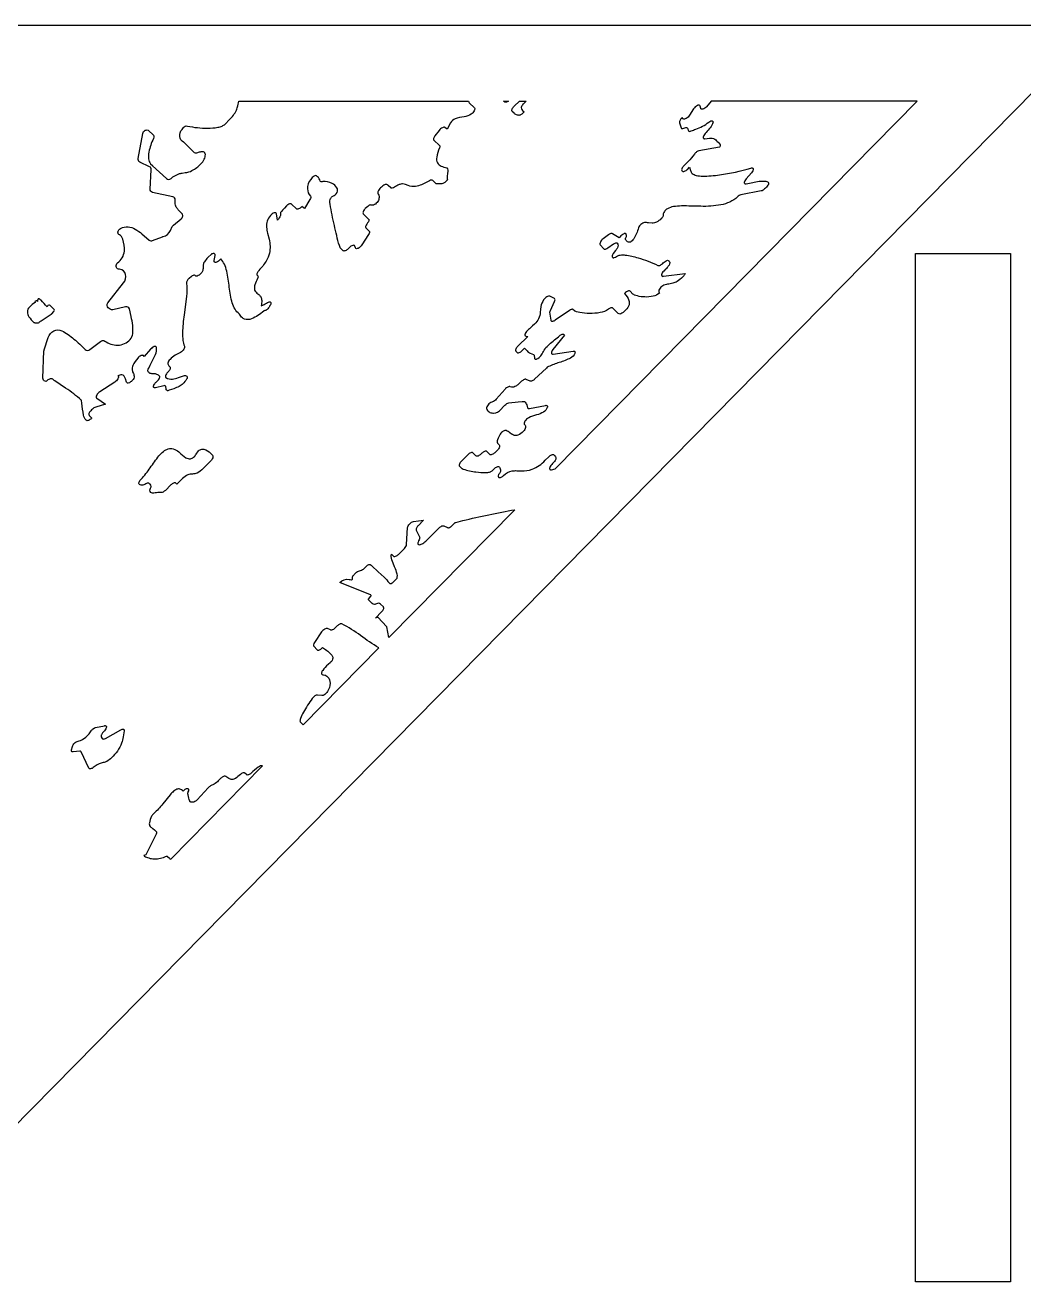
# Model space of a CAD drawing. Extents: x -22 to 58, y -5 to 29.
# Drawn here: x 18.03 to 31.14, y -5 to 11.5 of the extents above; entities that cross this region are included whole.
import ezdxf

# ---------------------------------------------------------------- set-up
doc = ezdxf.new("R2010")
doc.units = 0
doc.header["$LTSCALE"] = 100
doc.layers.add('LAYER_1', color=1, linetype='CONTINUOUS')

msp = doc.modelspace()

# ---------------------------------------------------------------- linework, layer by layer
at = {"layer": 'LAYER_1', "color": 7}
for points in [[(-5.497102, 11.498908), (32.127996, 11.498865), (15.876968, -4.999994), (-21.998087, -4.999998), (-5.497102, 11.498908)], [(29.717248, 8.500002), (30.967245, 8.500002), (30.967245, -4.999998), (29.717248, -4.999998), (29.717248, 8.500002)]]:
    msp.add_lwpolyline(points, close=True, dxfattribs=at)
at = {"layer": 'LAYER_1', "color": 0}
for points in [[(23.8492, 10.498888, 0.136704), (23.860693, 10.479644), (23.928346, 10.411991, -0.223475), (23.933123, 10.396706, -0.10253), (23.925606, 10.374137, -0.122061), (23.884737, 10.329849, -0.127427), (23.792531, 10.295789, 0.05911), (23.674071, 10.269628, 0.168307), (23.614937, 10.216845), (23.568559, 10.132747), (23.541449, 10.154703, 0.194456), (23.527186, 10.158513, 0.094643), (23.506878, 10.152203, 0.111731), (23.465275, 10.117062), (23.408505, 10.043467, 0.103703), (23.391965, 10.011717, 0.100457), (23.391272, 9.999019, 0.163953), (23.395964, 9.989845), (23.469398, 9.920695, -0.205015), (23.474529, 9.908255, -0.104989), (23.470295, 9.889624, 0.06786), (23.432696, 9.764987, 0.163197), (23.443499, 9.690562, 0.156148), (23.491677, 9.649399, 0.044756), (23.5662, 9.624545, -0.186012), (23.579238, 9.594379, -0.060312), (23.576036, 9.556499), (23.569618, 9.513449, 0.088326), (23.573012, 9.467774), (23.550705, 9.445522, -0.069158), (23.523976, 9.424888, -0.115234), (23.498898, 9.416892), (23.435398, 9.414502, -0.089535), (23.427096, 9.415445, -0.120439), (23.421012, 9.419172), (23.380224, 9.460502, 0.231924), (23.363862, 9.465177, 0.102103), (23.339764, 9.456294, -0.036298), (23.233499, 9.404225, -0.056537), (23.156241, 9.382545, -0.136696), (23.058405, 9.393201), (23.022652, 9.406958, 0.080589), (22.985562, 9.413951, 0.095889), (22.939546, 9.40489, 0.058489), (22.87702, 9.370487, -0.101958), (22.84865, 9.357526, -0.097985), (22.837502, 9.357448, -0.147114), (22.829256, 9.361805), (22.79767, 9.393281, 0.128468), (22.777236, 9.406512, 0.162605), (22.754182, 9.405027, 0.077391), (22.725368, 9.387696, 0.029346), (22.687653, 9.353388, 0.050523), (22.667667, 9.329695, 0.090972), (22.659273, 9.311124, 0.107373), (22.659159, 9.295718, 0.053492), (22.664014, 9.281521, -0.071285), (22.675385, 9.248932, -0.139587), (22.666893, 9.197708, -0.131033), (22.627818, 9.150105, -0.078866), (22.602711, 9.136243, -0.15574), (22.582473, 9.134935, 0.083419), (22.565138, 9.138011, 0.116626), (22.548092, 9.133318, 0.054288), (22.526492, 9.118178), (22.495496, 9.089912, 0.110952), (22.468087, 9.050888, 0.099955), (22.464556, 9.033553, 0.193883), (22.469307, 9.02177), (22.537398, 8.953684, -0.154651), (22.541844, 8.944742, -0.098293), (22.541304, 8.932584, -0.102807), (22.525996, 8.902124), (22.515492, 8.888038, 0.103025), (22.500124, 8.85746, 0.098554), (22.499591, 8.845273, 0.155749), (22.504067, 8.836345), (22.546189, 8.794826, -0.140533), (22.550475, 8.787065, -0.0974), (22.550727, 8.776634, -0.102434), (22.539434, 8.749856), (22.451855, 8.613274, -0.141015), (22.401603, 8.568498, -0.141762), (22.377719, 8.563665, -0.303779), (22.365153, 8.574384), (22.357528, 8.598184, 0.246118), (22.348372, 8.608014, 0.148157), (22.330937, 8.607684, 0.13094), (22.287323, 8.579923), (22.269981, 8.562365, -0.109779), (22.231803, 8.536337, -0.100512), (22.214959, 8.533146, -0.190138), (22.203468, 8.537912), (22.16637, 8.575066, -0.071699), (22.164144, 8.578491), (22.154453, 8.605084, -0.019256), (22.089475, 8.869169, -0.015559), (22.033779, 9.15044, -0.034172), (22.029082, 9.193826, -0.130989), (22.03994, 9.224156, -0.079148), (22.067323, 9.254856, 0.204579), (22.124699, 9.301496, 0.235471), (22.122211, 9.364738, 0.163457), (22.059991, 9.420658, 0.110039), (21.938174, 9.445333, -0.142938), (21.915175, 9.441176, -0.291715), (21.902898, 9.451734, 0.138819), (21.869005, 9.509459), (21.860318, 9.51814, 0.225436), (21.845003, 9.522892, 0.101547), (21.822299, 9.51529, 0.123262), (21.778012, 9.474262, 0.157485), (21.73534, 9.348591, 0.174122), (21.775567, 9.253633, -0.226409), (21.779394, 9.236291, -0.097512), (21.769217, 9.211298), (21.696406, 9.09279), (21.662512, 9.116049), (21.65752, 9.111053, -0.106011), (21.619621, 9.085495, -0.097541), (21.603275, 9.082521, -0.189485), (21.591552, 9.087144), (21.528509, 9.150238, 0.190466), (21.516808, 9.154855, 0.097531), (21.500454, 9.151858, 0.105721), (21.462485, 9.126223), (21.432496, 9.096238, 0.048303), (21.386836, 9.04498, 0.105351), (21.381992, 9.033578, 0.097539), (21.382637, 9.025575, -0.062004), (21.383893, 9.016409, -0.08392), (21.380885, 9.001515, -0.064779), (21.342563, 8.93629), (21.329268, 9.022478, 0.277751), (21.320186, 9.035107, 0.104952), (21.311364, 9.036525, 0.065432), (21.300012, 9.034526, 0.14158), (21.250705, 8.998785, 0.204672), (21.198672, 8.845082, 0.043547), (21.211597, 8.768124), (21.231591, 8.687661, -0.11839), (21.2361, 8.505923, -0.075337), (21.192277, 8.399499, -0.058642), (21.098842, 8.27927, 0.104957), (21.074698, 8.242197, 0.097946), (21.072106, 8.22645, 0.185045), (21.076724, 8.21514), (21.082127, 8.209742, -0.230121), (21.08668, 8.194436, -0.090142), (21.079224, 8.171562, 0.043257), (21.045924, 8.090355, 0.090431), (21.038703, 8.037758, 0.136458), (21.050159, 8.004656, 0.073693), (21.072891, 7.981934), (21.099497, 7.960478, -0.089622), (21.122574, 7.931173, -0.103335), (21.13472, 7.884905, -0.067435), (21.128535, 7.812558), (21.156756, 7.825747), (21.169075, 7.832805, -0.058642), (21.22502, 7.863375, -0.083822), (21.241847, 7.866858, -0.199602), (21.251813, 7.863445, -0.193243), (21.255347, 7.853866, -0.081125), (21.252875, 7.838852, -0.060416), (21.231627, 7.795435, -0.09624), (21.198468, 7.759723, -0.093239), (21.178115, 7.750716), (21.169082, 7.748002, 0.085281), (21.161771, 7.744092, -0.083979), (21.001245, 7.644096, -0.180103), (20.907529, 7.638944, -0.153198), (20.860568, 7.67722), (20.843966, 7.703498, 0.084679), (20.840307, 7.70751, -0.103581), (20.784782, 7.768236, -0.061851), (20.748458, 7.851634, -0.041206), (20.709412, 8.057959, 0.026448), (20.675176, 8.269509, 0.048365), (20.644862, 8.359439, 0.087925), (20.597752, 8.429309), (20.581496, 8.413058, -0.067122), (20.555383, 8.392753, -0.10883), (20.530752, 8.384397, -0.097305), (20.520987, 8.385434, -0.142052), (20.514364, 8.389862, -0.131466), (20.511064, 8.39746, -0.084219), (20.511264, 8.408006), (20.523127, 8.476474, 0.118573), (20.522653, 8.489376, 0.178628), (20.51663, 8.497441, 0.145181), (20.505789, 8.500199, 0.08515), (20.490859, 8.49718, -0.069713), (20.483826, 8.495419, -0.07244), (20.481957, 8.495541, -0.098164), (20.480835, 8.496029, -0.073607), (20.480194, 8.496656), (20.479772, 8.497195, 0.223061), (20.479302, 8.497419, 0.091465), (20.478967, 8.497342, 0.047826), (20.478522, 8.4971, 0.041634), (20.47497, 8.493928), (20.429366, 8.44779, 0.063217), (20.381991, 8.390187, 0.110322), (20.368477, 8.350795), (20.367003, 8.314994, -0.083347), (20.355745, 8.268167, -0.141513), (20.312812, 8.217474, -0.093661), (20.285994, 8.204774, -0.085773), (20.275155, 8.204079, -0.128707), (20.266709, 8.207298, 0.115136), (20.251763, 8.214459, 0.143459), (20.235134, 8.212321, 0.063839), (20.213198, 8.199279), (20.182335, 8.173727, 0.086528), (20.155247, 8.140415, 0.06358), (20.14877, 8.124155, 0.108322), (20.148087, 8.110176, -0.067303), (20.146744, 7.934125), (20.116848, 7.696611, 0.026049), (20.095862, 7.459478, 0.037411), (20.100417, 7.360382, 0.080327), (20.121248, 7.284573, -0.172912), (20.122347, 7.266846, -0.084189), (20.111803, 7.243541, -0.120676), (20.068709, 7.202403), (20.000522, 7.165269, 0.06477), (19.931421, 7.110978, 0.166676), (19.90366, 7.06253, 0.238631), (19.916524, 7.02601), (19.930473, 7.012006, -0.189603), (19.935099, 7.000282, -0.097615), (19.932119, 6.98393, -0.105928), (19.906512, 6.945983), (19.899509, 6.938923, 0.120551), (19.872968, 6.898328, 0.119586), (19.871157, 6.881274, 0.221988), (19.878177, 6.870813, 0.161705), (19.962652, 6.85115, 0.073605), (20.040908, 6.871659), (20.106586, 6.89631, -0.092265), (20.132721, 6.898929, -0.173423), (20.153327, 6.889073, -0.241181), (20.157911, 6.87255, -0.093387), (20.148994, 6.849105, -0.063883), (20.101657, 6.790676, -0.069822), (20.050597, 6.756187, -0.027207), (19.982557, 6.725504), (19.921996, 6.704551), (19.902164, 6.699574, -0.034287), (19.896198, 6.698785, -0.048476), (19.894369, 6.698855, -0.053295), (19.893764, 6.699011, -0.101499), (19.893374, 6.699251, -0.06687), (19.882628, 6.712442, -0.105951), (19.879244, 6.723021), (19.876224, 6.753798, 0.256324), (19.867576, 6.765167, 0.162398), (19.849524, 6.765302), (19.742575, 6.738191, -0.082669), (19.730473, 6.736895, -0.134489), (19.72167, 6.739824, -0.155534), (19.716514, 6.746707, -0.107161), (19.715355, 6.75727, -0.112331), (19.725329, 6.784323, -0.071366), (19.74865, 6.812113), (19.763091, 6.82514, 0.117682), (19.793103, 6.866766, 0.113905), (19.796453, 6.885205, 0.221288), (19.790174, 6.896947, 0.105828), (19.748124, 6.917409, 0.041952), (19.730192, 6.919923, -0.03819), (19.681761, 6.923353, -0.131255), (19.648106, 6.944515, -0.132146), (19.643036, 6.953414, -0.088058), (19.642208, 6.965154, -0.074031), (19.650979, 6.99601), (19.669813, 7.034791, 0.025636), (19.740663, 7.175752, 0.133637), (19.753812, 7.267313, 0.272136), (19.744603, 7.279262, 0.101563), (19.735994, 7.280565, 0.063959), (19.725016, 7.278633, 0.137842), (19.676741, 7.244522), (19.593752, 7.148238), (19.582327, 7.159935, 0.202746), (19.569426, 7.164804, 0.1023), (19.550417, 7.160148, 0.113506), (19.50917, 7.128399, 0.074527), (19.443494, 7.031311, 0.149068), (19.434091, 6.970155, 0.05258), (19.4408, 6.947099), (19.449947, 6.925883, -0.122521), (19.460048, 6.879444, -0.132686), (19.446316, 6.8459, -0.085913), (19.414591, 6.814069, -0.130227), (19.380877, 6.799769, -0.142237), (19.368879, 6.801859, -0.194054), (19.361921, 6.810242), (19.346869, 6.856138, 0.084427), (19.328509, 6.891906, 0.213445), (19.29836, 6.907969, 0.13137), (19.247941, 6.894747), (19.249893, 6.892794, -0.225802), (19.254648, 6.877234, -0.101549), (19.246803, 6.854203, -0.123796), (19.204846, 6.809695), (19.011548, 6.685873, 0.128786), (18.968509, 6.639247, 0.114962), (18.961615, 6.615844, 0.25698), (18.968398, 6.601148), (19.083437, 6.520684), (18.9557, 6.48538, 0.130905), (18.912174, 6.457156, 0.033386), (18.875487, 6.416138, 0.059208), (18.867305, 6.402195, 0.111423), (18.86507, 6.390682, 0.111153), (18.868162, 6.38014, 0.053629), (18.875959, 6.369108), (18.903189, 6.339734), (18.89817, 6.334766, -0.106287), (18.860247, 6.30916, -0.097568), (18.843906, 6.306189, -0.189499), (18.8322, 6.310805), (18.818198, 6.324809, -0.098653), (18.806399, 6.345195, -0.035969), (18.797021, 6.377216, -0.022477), (18.774669, 6.536974), (18.768497, 6.572113, 0.034843), (18.767396, 6.574881, 0.079017), (18.766256, 6.57659, 0.036763), (18.561183, 6.73174), (18.419271, 6.827976, -0.031168), (18.40093, 6.841994, 0.115293), (18.383132, 6.854812, 0.062914), (18.375611, 6.856276), (18.366902, 6.856699, 0.099661), (18.349025, 6.853039, 0.061548), (18.328606, 6.841423, 0.056202), (18.306413, 6.821285), (18.293603, 6.823781, -0.185775), (18.270109, 6.837798, -0.17739), (18.262123, 6.864597), (18.276666, 7.221778, -0.067088), (18.27911, 7.235133), (18.332059, 7.399337, -0.206914), (18.406331, 7.484356, -0.243874), (18.510512, 7.486774, -0.052926), (18.668856, 7.377612, -0.021105), (18.818303, 7.240585, 0.200208), (18.846716, 7.229446, 0.161891), (18.878713, 7.240856), (19.018198, 7.347234, -0.143666), (19.046648, 7.358548, -0.171856), (19.073693, 7.351601, 0.15782), (19.244145, 7.297759, 0.196228), (19.408189, 7.369841, 0.160861), (19.441696, 7.448309, 0.061075), (19.441143, 7.557161, 0.026415), (19.421372, 7.673018), (19.397224, 7.772502, 0.206963), (19.379225, 7.796447, 0.187227), (19.347917, 7.800322), (19.180559, 7.761758, -0.226729), (19.14528, 7.76827), (19.119445, 7.787538, -0.228207), (19.104077, 7.817005, -0.18091), (19.115917, 7.852397), (19.322248, 8.11468, 0.246483), (19.347863, 8.226865, 0.304642), (19.270193, 8.294923), (19.25535, 8.297285, -0.161644), (19.233625, 8.308022, -0.158852), (19.223032, 8.329931, -0.262887), (19.243032, 8.37821, 0.202412), (19.333238, 8.530459, 0.097438), (19.311039, 8.688876, 0.208745), (19.266748, 8.745758, -0.271424), (19.247674, 8.779326, -0.302413), (19.282355, 8.830778, -0.254732), (19.474803, 8.820122, -0.045856), (19.562453, 8.75709), (19.657363, 8.67542, 0.283621), (19.701949, 8.669802), (19.831177, 8.72071, -0.054158), (19.839181, 8.723128, 0.234856), (19.936902, 8.803373), (19.960106, 8.853494, -0.122651), (19.976552, 8.874444), (20.077071, 8.95542, 0.193169), (20.097803, 8.99086, 0.24404), (20.08741, 9.025845), (20.040134, 9.074687, -0.064106), (20.013359, 9.107863, -0.090166), (20.002497, 9.137027, -0.045453), (20.000495, 9.167885), (20.000299, 9.206144, 0.164), (19.991669, 9.230159, 0.169493), (19.970174, 9.243105), (19.701295, 9.303731, -0.183469), (19.678555, 9.31825, -0.17413), (19.671177, 9.345085), (19.685453, 9.600663, 0.142182), (19.680566, 9.623739, 0.157757), (19.663957, 9.639041), (19.53408, 9.701994, -0.176289), (19.51628, 9.719788, -0.155643), (19.513398, 9.746392), (19.5737, 10.076491, -0.24776), (19.607075, 10.118015, -0.306002), (19.654921, 10.112451), (19.706996, 10.064826, -0.178728), (19.719281, 10.041037, -0.149124), (19.713945, 10.012285, 0.067353), (19.654399, 9.832601, 0.068004), (19.649224, 9.74335, 0.170671), (19.674599, 9.679908), (19.699614, 9.654888), (19.70065, 9.653856), (19.883878, 9.48479, 0.201369), (19.913125, 9.474478, 0.16366), (19.945181, 9.487365, -0.09779), (20.046847, 9.546102, -0.03687), (20.089607, 9.556186), (20.130771, 9.562202, 0.082297), (20.219676, 9.588402, 0.082138), (20.336284, 9.67744, 0.080514), (20.380452, 9.738905, 0.12496), (20.395674, 9.798721, 0.137655), (20.388686, 9.820846, 0.172229), (20.369967, 9.833962, 0.109424), (20.33802, 9.835201, 0.058397), (20.291346, 9.821699, -0.309464), (20.244153, 9.829326), (20.115818, 9.957656, 0.067172), (20.108035, 9.963601, -0.249279), (20.061138, 10.036762, -0.200764), (20.088818, 10.129951), (20.10635, 10.153073, -0.300365), (20.160378, 10.174376, 0.055892), (20.422072, 10.146391, 0.048145), (20.560262, 10.15825, 0.049847), (20.614789, 10.174455, 0.094894), (20.653355, 10.198963), (20.713303, 10.258912, 0.097207), (20.80221, 10.383652, 0.038073), (20.821531, 10.440696), (20.835082, 10.498892), (23.8492, 10.498888)], [(24.988878, 5.675888), (29.73941, 10.49888), (27.037799, 10.498884), (26.97511, 10.428328, -0.135991), (26.927973, 10.39568, -0.158253), (26.90891, 10.395037, -0.264014), (26.899532, 10.406322), (26.892721, 10.43609, 0.308621), (26.880883, 10.448118, 0.096247), (26.870206, 10.448163, 0.060097), (26.856953, 10.444066, 0.143213), (26.805528, 10.398828), (26.752095, 10.315545, -0.124399), (26.707646, 10.273648, -0.102042), (26.684622, 10.265827, -0.226161), (26.66911, 10.270605), (26.655434, 10.284281), (26.646232, 10.274865, 0.085694), (26.623583, 10.242897, 0.068946), (26.61908, 10.228269, 0.11536), (26.619799, 10.216034), (26.6417, 10.150444, 0.295945), (26.653815, 10.140005, 0.139618), (26.676737, 10.14412), (26.691009, 10.150199, -0.135464), (26.713358, 10.154377, -0.283242), (26.725693, 10.144715), (26.738067, 10.113345, 0.296589), (26.751432, 10.103516, 0.134395), (26.775627, 10.109109, -0.026614), (26.833864, 10.133082, 0.104157), (27.004174, 10.226073, -0.083635), (27.030916, 10.240651, -0.179892), (27.051693, 10.240916, -0.287703), (27.060898, 10.227398, -0.131217), (27.055248, 10.20366, -0.072311), (26.95758, 10.075326, 0.06493), (26.93952, 10.050503, 0.106099), (26.93237, 10.027592, 0.091383), (26.933375, 10.018397, 0.134239), (26.937398, 10.012029, 0.129246), (26.9443, 10.008632, 0.084932), (26.953945, 10.008349), (27.012893, 10.015775, -0.074288), (27.051617, 10.015644, -0.113038), (27.084876, 10.000299, -0.038808), (27.12743, 9.962081), (27.151393, 9.938176, -0.218618), (27.156208, 9.92327, -0.101758), (27.14928, 9.901266), (27.147434, 9.897899), (26.87652, 9.849515, 0.108444), (26.845643, 9.835044, 0.075651), (26.816925, 9.80653, -0.051245), (26.732505, 9.70729), (26.677548, 9.652337, 0.105977), (26.651918, 9.614363, 0.097593), (26.648943, 9.598015, 0.188839), (26.653559, 9.586281), (26.658228, 9.581672, 0.189342), (26.669956, 9.577026, 0.097944), (26.686293, 9.579994, 0.105904), (26.724252, 9.605633), (26.754185, 9.635566), (26.764019, 9.590995, 0.155757), (26.787591, 9.552227, 0.133361), (26.840569, 9.526587, 0.051789), (26.924128, 9.516931, 0.039934), (27.146658, 9.53323, 0.035356), (27.559052, 9.62186, -0.068767), (27.570957, 9.624055, -0.111024), (27.580129, 9.622485, -0.148124), (27.58626, 9.617312, -0.121058), (27.589039, 9.608699, -0.132688), (27.583747, 9.585068, -0.072501), (27.565185, 9.55814), (27.495359, 9.481041, 0.069013), (27.477338, 9.455213, 0.121023), (27.471425, 9.43209, 0.108068), (27.473452, 9.423301, 0.143442), (27.478646, 9.417634, 0.118508), (27.486778, 9.415239, 0.074665), (27.497614, 9.416266, -0.024887), (27.666183, 9.449009, -0.049193), (27.739199, 9.452019, -0.058654), (27.766522, 9.446915, -0.116086), (27.785295, 9.43616, -0.242852), (27.790979, 9.418834, -0.107981), (27.782053, 9.397108, -0.055312), (27.738674, 9.347798, -0.140853), (27.694224, 9.321474), (27.427056, 9.270541, 0.140678), (27.383228, 9.244841, -0.142015), (27.163644, 9.1388, -0.053436), (26.900571, 9.120266, 0.008183), (26.648438, 9.124936, 0.0379), (26.543483, 9.115876, 0.086023), (26.461674, 9.088502, 0.110224), (26.421863, 9.051515, 0.068124), (26.410344, 9.029937, 0.123861), (26.40813, 9.011841, -0.158136), (26.404689, 8.989627, -0.086681), (26.381181, 8.958947, -0.088647), (26.316841, 8.911312, -0.10715), (26.262559, 8.898961), (26.212134, 8.903279, 0.054385), (26.159363, 8.905652, 0.097633), (26.138039, 8.898883, 0.061329), (26.114992, 8.882613, 0.128138), (26.083134, 8.837944, -0.057998), (26.019404, 8.692234, -0.05324), (25.998189, 8.665807, -0.103246), (25.975193, 8.650291, -0.16385), (25.95058, 8.649141, -0.128235), (25.924516, 8.665813, -0.059415), (25.914123, 8.678504, -0.103507), (25.910206, 8.688751, -0.110267), (25.910975, 8.697492, -0.052157), (25.914643, 8.705667, 0.057869), (25.923521, 8.724074, 0.153052), (25.922535, 8.751483, 0.246786), (25.913474, 8.761447, 0.149), (25.896213, 8.761255, 0.130844), (25.852548, 8.733601), (25.82663, 8.707522), (25.739303, 8.760549, 0.125576), (25.730023, 8.763227, 0.080601), (25.718355, 8.761734, 0.090047), (25.690346, 8.746978), (25.618245, 8.693274, 0.114592), (25.58158, 8.650478, 0.099818), (25.575202, 8.629475, 0.211687), (25.579737, 8.615148), (25.628556, 8.562852, 0.159671), (25.637394, 8.558164, 0.101037), (25.649589, 8.558588, 0.103819), (25.680413, 8.574006), (25.7534, 8.62607, -0.067149), (25.783154, 8.640189, -0.094625), (25.794523, 8.641364, -0.172222), (25.802859, 8.63751, -0.203617), (25.815685, 8.609372, -0.124129), (25.806367, 8.577406, -0.0371), (25.782527, 8.541095), (25.751788, 8.49992, 0.106839), (25.737118, 8.469283, 0.105877), (25.737108, 8.45734, 0.165512), (25.742232, 8.448903, 0.150169), (25.751826, 8.4451, 0.091612), (25.764568, 8.446391, 0.098832), (25.79561, 8.463258, -0.133435), (25.842211, 8.480089, -0.056401), (25.909288, 8.479722, -0.04463), (26.075911, 8.443657, -0.040718), (26.336327, 8.344045, 0.138391), (26.347831, 8.341773, 0.079305), (26.362366, 8.345134, 0.0926), (26.39543, 8.366837, -0.054999), (26.443976, 8.405424, -0.110745), (26.463743, 8.412193, -0.224224), (26.479312, 8.406376, -0.128188), (26.492486, 8.385988, -0.161943), (26.491045, 8.362981, -0.077628), (26.473865, 8.334271, -0.02967), (26.439823, 8.29677), (26.438874, 8.295822), (26.414048, 8.270502, 0.065642), (26.394616, 8.245006, 0.106081), (26.386582, 8.221058, 0.094458), (26.387441, 8.21145, 0.137367), (26.391573, 8.204806, 0.131233), (26.398752, 8.201302, 0.086695), (26.408752, 8.201113), (26.695788, 8.240219), (26.68626, 8.222876, -0.080469), (26.662705, 8.193298, -0.049693), (26.588042, 8.133572, -0.077426), (26.532772, 8.109382), (26.480881, 8.10012, 0.04153), (26.416355, 8.08518, 0.144337), (26.365063, 8.046049, 0.082027), (26.349917, 8.019181, 0.172297), (26.348996, 7.997908), (26.356245, 7.97959, -0.135164), (26.273267, 7.939056, -0.064021), (26.166682, 7.93003, -0.051387), (26.067985, 7.943137, -0.040116), (26.031436, 7.955062, -0.089736), (26.00867, 7.969006), (25.971271, 8.006349, 0.188025), (25.959547, 8.010962, 0.097687), (25.943243, 8.008013, 0.106197), (25.905382, 7.982467), (25.900363, 7.977447, -0.077234), (25.95647, 7.884847, -0.144226), (25.958362, 7.826416, -0.133557), (25.917162, 7.760699, -0.029483), (25.879467, 7.726366, -0.0774), (25.850644, 7.709019, -0.162294), (25.827576, 7.707512, -0.12862), (25.807146, 7.720699), (25.743913, 7.783927, 0.167219), (25.734033, 7.78846, 0.0982), (25.720425, 7.787169, 0.103973), (25.687146, 7.768403, -0.121797), (25.578258, 7.724071, -0.051341), (25.438332, 7.713798, -0.039122), (25.311543, 7.725924), (25.26688, 7.736741), (25.251647, 7.742701, -0.072344), (25.242067, 7.748785, 0.053724), (25.241611, 7.749135, -0.04996), (25.241198, 7.74944), (25.222339, 7.764447, 0.135422), (25.213698, 7.767934, 0.088255), (25.202475, 7.767231, 0.094838), (25.174737, 7.753916), (24.988575, 7.623601, -0.058961), (24.969296, 7.613046, -0.091242), (24.952897, 7.609512, -0.167546), (24.941026, 7.613008, -0.199131), (24.935331, 7.623545), (24.92011, 7.72914, -0.14735), (24.925618, 7.754294), (24.981193, 7.871152, 0.125648), (24.987074, 7.894695, 0.279471), (24.978559, 7.908412), (24.916256, 7.939566, 0.166862), (24.899545, 7.940893, 0.084723), (24.877582, 7.931553, 0.114884), (24.836878, 7.891774, 0.094197), (24.800257, 7.804521), (24.794931, 7.766837), (24.792205, 7.731002, -0.204916), (24.716496, 7.574483), (24.691477, 7.549517, -0.039592), (24.637634, 7.500888, 0.14437), (24.594516, 7.448865, 0.064168), (24.591249, 7.436009, 0.104551), (24.592056, 7.425908, 0.30376), (24.605288, 7.41551), (24.628898, 7.412148), (24.498473, 7.285199, 0.108932), (24.471771, 7.246609, 0.099554), (24.468422, 7.229502, 0.192062), (24.473153, 7.217869), (24.488949, 7.202077, 0.189679), (24.50065, 7.197474, 0.097324), (24.517008, 7.200454, 0.106078), (24.555, 7.226066), (24.584988, 7.256053), (24.620024, 7.221017, 0.100061), (24.661743, 7.191267), (24.702224, 7.176597, -0.142123), (24.708715, 7.171643, -0.127977), (24.711582, 7.163435), (24.715902, 7.129105, 0.296563), (24.725519, 7.115686, 0.106853), (24.735117, 7.114498, 0.065672), (24.747434, 7.117167, 0.143723), (24.799048, 7.157817, 0.047167), (24.834228, 7.213994), (24.843382, 7.232302), (24.855013, 7.250647, -0.047864), (24.91, 7.307113, -0.012176), (25.047788, 7.422731, -0.103061), (25.080533, 7.440795, -0.099429), (25.093814, 7.441908, -0.167294), (25.103445, 7.437305), (25.109906, 7.430845), (24.957859, 7.240691, 0.066768), (24.94335, 7.217275, 0.119282), (24.939268, 7.19703, 0.240329), (24.945557, 7.183862, 0.188594), (24.961816, 7.181317), (25.225973, 7.220124, -0.120794), (25.238614, 7.219363, -0.180323), (25.246375, 7.213148, -0.142169), (25.248819, 7.202185, -0.082434), (25.245512, 7.18718, -0.168512), (25.191724, 7.128506, -0.03623), (25.041699, 7.069753, 0.032854), (24.898941, 7.015373, 0.072186), (24.873, 6.996541), (24.717855, 6.850349, -0.087938), (24.68572, 6.828582, -0.073049), (24.671308, 6.824687, -0.123933), (24.659509, 6.82609), (24.606859, 6.847908, 0.124881), (24.594937, 6.849303, 0.073288), (24.580353, 6.845303, 0.088939), (24.547945, 6.823077), (24.498218, 6.778282, -0.055523), (24.460292, 6.752573, -0.256384), (24.397878, 6.752251, 0.146704), (24.38408, 6.753703, 0.076556), (24.366798, 6.747989, 0.095918), (24.330142, 6.719144), (24.213342, 6.586549, -0.141041), (24.164818, 6.553116), (24.157792, 6.551242, 0.146606), (24.107346, 6.515558, 0.074144), (24.090573, 6.489207, 0.142623), (24.08691, 6.466849, 0.097466), (24.092741, 6.452189, 0.056818), (24.110355, 6.431081, 0.170563), (24.155961, 6.407456, 0.048377), (24.180552, 6.406663), (24.207346, 6.408987, 0.102513), (24.231516, 6.417594, 0.065572), (24.25693, 6.437455), (24.329382, 6.509967, -0.063554), (24.354287, 6.529511, -0.098775), (24.378174, 6.538352), (24.500455, 6.554717), (24.556481, 6.559494, -0.034943), (24.575456, 6.558988, -0.045832), (24.581714, 6.557756, -0.116398), (24.585449, 6.555774, -0.100865), (24.614127, 6.515707), (24.626237, 6.47564, 0.232598), (24.634385, 6.465806, 0.153136), (24.650228, 6.465053), (24.862252, 6.506983, -0.108962), (24.875216, 6.507098, -0.172049), (24.88363, 6.501866, -0.152437), (24.887026, 6.491892, -0.08989), (24.884937, 6.477781, -0.168874), (24.83476, 6.41838, -0.064086), (24.744331, 6.381778, 0.040173), (24.641162, 6.344566, 0.137101), (24.591882, 6.299356, 0.102061), (24.581256, 6.273324, 0.096331), (24.581592, 6.263201, 0.137333), (24.585775, 6.255637), (24.58735, 6.254062, -0.238457), (24.600184, 6.217468, -0.166467), (24.572393, 6.168987, -0.114144), (24.496785, 6.116013, -0.185929), (24.440929, 6.117453, -0.049567), (24.417034, 6.13023), (24.394028, 6.146593, 0.06252), (24.345284, 6.176719, 0.156508), (24.328701, 6.17728, 0.078168), (24.307209, 6.167849, 0.110506), (24.267674, 6.129285, 0.076887), (24.231288, 6.055221, 0.101325), (24.228832, 6.024682, 0.163859), (24.240698, 6.000813), (24.254674, 5.986785, -0.189293), (24.25933, 5.975049, -0.098037), (24.256365, 5.958718, -0.105888), (24.230764, 5.920817), (24.195812, 5.88586, -0.105688), (24.157836, 5.860193, -0.097712), (24.14151, 5.857205, -0.189711), (24.129812, 5.861817), (24.090082, 5.901601, 0.189798), (24.078351, 5.906217, 0.097434), (24.061987, 5.903225, 0.105825), (24.024059, 5.87764), (24.014099, 5.86768, -0.105575), (23.976099, 5.841985, -0.097601), (23.959755, 5.83898, -0.189976), (23.948048, 5.843585), (23.908318, 5.883313, 0.189238), (23.896604, 5.887946, 0.097699), (23.880277, 5.88499, 0.106182), (23.842406, 5.859455), (23.757434, 5.774435, 0.106209), (23.731716, 5.736471, 0.097536), (23.728715, 5.72011, 0.188749), (23.733312, 5.70836), (23.759091, 5.682684, 0.072366), (23.767464, 5.67714), (23.781805, 5.670917, 0.052547), (23.948339, 5.632793, 0.043497), (24.077345, 5.624291, 0.052277), (24.128041, 5.630894, 0.129985), (24.160996, 5.647302), (24.188295, 5.674597, -0.119227), (24.228756, 5.701109, -0.119436), (24.245813, 5.703052, -0.218444), (24.256359, 5.696199, -0.163754), (24.270423, 5.649913, -0.140875), (24.255406, 5.613133, 0.122783), (24.240751, 5.580094, 0.130805), (24.242148, 5.567988, 0.189671), (24.249543, 5.560487, 0.134446), (24.261966, 5.558906, 0.075179), (24.277374, 5.563288, 0.090609), (24.311307, 5.587298, -0.169257), (24.425731, 5.646875, -0.042472), (24.484189, 5.649611), (24.545768, 5.647413, 0.097158), (24.68515, 5.66752, 0.110439), (24.85761, 5.785805), (24.904532, 5.832731, -0.106112), (24.942462, 5.858298, -0.097605), (24.958804, 5.861264, -0.190014), (24.9705, 5.856633), (24.984532, 5.84266, -0.127879), (24.997747, 5.822203, -0.162483), (24.996279, 5.799155, -0.077578), (24.978971, 5.770362, -0.029449), (24.944666, 5.732672), (24.943934, 5.73194, 0.069526), (24.923222, 5.705074, 0.117281), (24.915335, 5.679998, 0.107263), (24.916891, 5.67029, 0.149945), (24.92202, 5.663995, 0.126676), (24.930427, 5.661293, 0.078539), (24.941818, 5.66236), (24.988878, 5.675888)], [(24.375217, 10.498888), (24.356764, 10.490663, -0.086588), (24.339441, 10.485728, -0.160986), (24.326614, 10.488463), (24.309925, 10.498888), (24.375217, 10.498888)], [(24.606146, 10.498884), (24.572724, 10.467541, 0.109147), (24.546288, 10.430078, 0.184604), (24.546108, 10.40183, 0.096463), (24.561305, 10.37932), (24.581, 10.359073), (24.565316, 10.343337, -0.080593), (24.534738, 10.320722, -0.061295), (24.520346, 10.315536, -0.098127), (24.507866, 10.315085, -0.040624), (24.478435, 10.321264, -0.114342), (24.447784, 10.342545), (24.424063, 10.366266, -0.196276), (24.419205, 10.378456, -0.102919), (24.423142, 10.396384, -0.11155), (24.452099, 10.436255), (24.520275, 10.498884), (24.606146, 10.498884)], [(18.317485, 7.802247, 0.015093), (18.237792, 7.887598, 0.053933), (18.21992, 7.900735, 0.05885), (18.212101, 7.903998, 0.101779), (18.205224, 7.904556, 0.137126), (18.199436, 7.90203, 0.108607), (18.194883, 7.896044, 0.09824), (18.190075, 7.87218), (18.188827, 7.873427, 0.22253), (18.172746, 7.878896, 0.175644), (18.155528, 7.870687), (18.15417, 7.869278), (18.160603, 7.857199, 0.071712), (18.084938, 7.795647, 0.170112), (18.05809, 7.735727, 0.157533), (18.078658, 7.671468, 0.063013), (18.145241, 7.596899, 0.176123), (18.156855, 7.591903), (18.19135, 7.588892, 0.225839), (18.212355, 7.597034, -0.034927), (18.240102, 7.618321), (18.372082, 7.704172, 0.062168), (18.377812, 7.70903), (18.405166, 7.73888, 0.174811), (18.412527, 7.75577, 0.214914), (18.406764, 7.77142), (18.358977, 7.818231, 0.277364), (18.338653, 7.822923, 0.216745), (18.320496, 7.808081), (18.317485, 7.802247)], [(20.48087, 5.861766, -0.128465), (20.494081, 5.841313, -0.162425), (20.492582, 5.818251, -0.077394), (20.475247, 5.789449, -0.029387), (20.440953, 5.751778), (20.365949, 5.67677, -0.097321), (20.286392, 5.619118, -0.081854), (20.224394, 5.605305, 0.067403), (20.165668, 5.594754, 0.112195), (20.09593, 5.546888), (20.020949, 5.471963), (20.006945, 5.485967, 0.189931), (19.995219, 5.49058, 0.09746), (19.978867, 5.487581, 0.105682), (19.940977, 5.462006), (19.869818, 5.390903, -0.079526), (19.839734, 5.368508, -0.14975), (19.813103, 5.362517, 0.063356), (19.770137, 5.363175, -0.028863), (19.701932, 5.354595, -0.190595), (19.679237, 5.363738, -0.225083), (19.666511, 5.392116, -0.096274), (19.675026, 5.417977), (19.68061, 5.430746, 0.074446), (19.683536, 5.443823, 0.225378), (19.670795, 5.472156, 0.101492), (19.654346, 5.483722, 0.127804), (19.639186, 5.485751, 0.077305), (19.624511, 5.481317, -0.052251), (19.575376, 5.460004, -0.17482), (19.530335, 5.469876, -0.230499), (19.52287, 5.480343, -0.124496), (19.524771, 5.497852, -0.120981), (19.552556, 5.539478, 0.045316), (19.671992, 5.688627, -0.022747), (19.786013, 5.843935, -0.048623), (19.844864, 5.902213, -0.096473), (19.907005, 5.936007, -0.140192), (19.973984, 5.936642, -0.109994), (20.04735, 5.895444), (20.054327, 5.888416, 0.070737), (20.139612, 5.820294, 0.159222), (20.199357, 5.8058, 0.159335), (20.241765, 5.827377, 0.048427), (20.275039, 5.867465), (20.307384, 5.908507, -0.148166), (20.347002, 5.932944, -0.176202), (20.402096, 5.923216, -0.078315), (20.48087, 5.861766)], [(22.80552, 3.459223), (22.778973, 3.59829), (22.660327, 3.725026), (22.628846, 3.71477), (22.708795, 3.794766, 0.106058), (22.734373, 3.832714, 0.097139), (22.737356, 3.849044, 0.189819), (22.73278, 3.86071), (22.695417, 3.898133, 0.225482), (22.667061, 3.910849, 0.096292), (22.641197, 3.902309), (22.628423, 3.896709, -0.074346), (22.615341, 3.893764, -0.225655), (22.587005, 3.906463), (22.537913, 3.955553, -0.164906), (22.536647, 3.958045, -0.112008), (22.53698, 3.961157, -0.080543), (22.541388, 3.968895), (22.56557, 3.998023, 0.078526), (22.570253, 4.007407, 0.196543), (22.569733, 4.01548, 0.179022), (22.561902, 4.021553), (22.162792, 4.179845, -0.260116), (22.281558, 4.222777, 0.04046), (22.316188, 4.218053, 0.099592), (22.321273, 4.219413, 0.142965), (22.324745, 4.222763, 0.101949), (22.326513, 4.228588, 0.05255), (22.326485, 4.237376, -0.138999), (22.333143, 4.263602, -0.075933), (22.355087, 4.292734), (22.369524, 4.307176, -0.064027), (22.394385, 4.326722, -0.099198), (22.418209, 4.335506, 0.138834), (22.471068, 4.358796, -0.016536), (22.525403, 4.409892, -0.104293), (22.542013, 4.418105, -0.156286), (22.560017, 4.41644, -0.100369), (22.580705, 4.401613), (22.662496, 4.319822), (22.7409, 4.250698, -0.080199), (22.807441, 4.17618, 0.222695), (22.817717, 4.168834, 0.124335), (22.834795, 4.170487, 0.121178), (22.875662, 4.197133), (22.90261, 4.224081, 0.169078), (22.915689, 4.252692, 0.082047), (22.913108, 4.2913, 0.045074), (22.880302, 4.385643), (22.859742, 4.434949, -0.072136), (22.834475, 4.521753, -0.137872), (22.839434, 4.552822), (22.865134, 4.527066, 0.189992), (22.876863, 4.522456, 0.097444), (22.893231, 4.525465, 0.105346), (22.931241, 4.551113), (23.009095, 4.629022, 0.067806), (23.029401, 4.655218, 0.110651), (23.037618, 4.679903), (23.051512, 4.901672, -0.107334), (23.059297, 4.925563, -0.066904), (23.078623, 4.951144, -0.064524), (23.103931, 4.971523, -0.09896), (23.128445, 4.980888), (23.258245, 4.998333), (23.189288, 4.927208, 0.091404), (23.166191, 4.893616, 0.076757), (23.162236, 4.878595, 0.135082), (23.16408, 4.866558), (23.207468, 4.779199, -0.164129), (23.209031, 4.763781, -0.082302), (23.201067, 4.743435, 0.051476), (23.187335, 4.712931, 0.111009), (23.184801, 4.692346, 0.224118), (23.191675, 4.680975, 0.158564), (23.20617, 4.678113, 0.110643), (23.25087, 4.695096, 0.061021), (23.304595, 4.737656), (23.466035, 4.899092, -0.092684), (23.500367, 4.923394, -0.077087), (23.515885, 4.927675, -0.138449), (23.528288, 4.925852), (23.574721, 4.902923, 0.139208), (23.587119, 4.901074, 0.077511), (23.602633, 4.90536, 0.092673), (23.637, 4.929758), (23.674559, 4.967427, -0.064027), (23.675655, 4.968197), (23.683611, 4.971392), (23.775267, 4.995327, -0.011036), (24.458127, 5.137038), (22.80552, 3.459223)], [(21.678417, 2.314927), (22.670945, 3.322597, -0.016713), (22.433979, 3.484255, 0.037345), (22.1877, 3.639109, 0.130089), (22.175249, 3.640439, 0.073845), (22.159948, 3.635927, 0.090042), (22.126374, 3.61186), (22.100618, 3.585998, -0.091616), (22.066596, 3.561825, -0.075874), (22.051155, 3.557461, -0.135327), (22.038721, 3.559105), (21.998717, 3.577778, 0.159825), (21.982612, 3.578882, 0.081192), (21.961457, 3.570097, 0.109376), (21.921512, 3.532373), (21.826393, 3.392755, 0.101572), (21.813605, 3.364479, 0.097226), (21.813541, 3.353382, 0.146431), (21.81785, 3.345184), (21.864441, 3.29859, 0.190475), (21.87612, 3.294011, 0.097289), (21.892431, 3.297032, 0.104269), (21.930413, 3.322605), (21.935434, 3.327573), (21.974268, 3.300352, -0.034015), (22.030357, 3.254343, -0.072467), (22.060488, 3.217337, -0.300377), (22.059995, 3.159149, -0.057639), (22.037925, 3.132372), (22.007011, 3.103412, 0.049438), (21.93576, 3.027755, 0.122039), (21.920283, 2.993937, 0.130776), (21.921531, 2.981459, 0.194287), (21.929028, 2.973755, 0.075916), (21.948615, 2.967801), (21.963014, 2.966409, -0.103286), (21.978222, 2.960942, -0.061928), (22.000237, 2.942762, -0.205154), (22.033643, 2.860184, -0.131547), (21.998582, 2.74968, -0.105873), (21.96211, 2.71044, -0.066697), (21.94093, 2.698973, -0.118231), (21.923005, 2.696463), (21.868674, 2.703467, 0.109959), (21.852354, 2.701315, 0.06181), (21.833726, 2.69216, 0.093182), (21.798634, 2.658609, 0.02655), (21.683052, 2.477476, 0.039709), (21.644831, 2.396698, 0.063041), (21.638006, 2.368164, 0.075635), (21.63859, 2.358036, 0.139764), (21.642189, 2.351116), (21.678417, 2.314927)], [(19.328646, 2.235427), (19.317406, 2.154298, -0.04728), (19.295628, 2.072055, -0.109421), (19.163166, 1.880959, -0.077899), (19.101164, 1.832681, -0.0691), (19.053214, 1.816797), (19.028621, 1.810887, 0.112098), (18.92411, 1.752734, -0.1216), (18.888308, 1.734639, -0.129282), (18.87481, 1.735354, -0.203495), (18.866445, 1.74294), (18.765032, 1.959412, 0.190321), (18.757623, 1.966693, 0.13022), (18.745087, 1.967903), (18.659413, 1.957785, -0.103486), (18.648346, 1.958428, -0.156282), (18.641021, 1.963254, -0.140393), (18.637715, 1.971907, -0.085879), (18.638709, 1.98403), (18.649185, 2.027558, -0.138732), (18.677977, 2.072903, -0.144717), (18.723268, 2.099687, 0.096453), (18.787244, 2.124815, 0.057695), (18.859441, 2.184624, 0.016782), (18.894913, 2.233558, -0.076731), (18.923262, 2.262593, -0.106309), (18.954421, 2.277869), (19.071087, 2.301944, -0.078543), (19.081849, 2.302634, -0.124382), (19.089792, 2.299851, -0.144412), (19.094671, 2.29375, -0.104185), (19.096241, 2.284491, -0.115747), (19.089214, 2.2606, -0.068716), (19.070056, 2.23459), (19.052985, 2.216592, 0.094741), (19.030216, 2.182587, 0.081525), (19.026735, 2.167613, 0.145215), (19.029241, 2.155888), (19.042075, 2.134313, 0.151926), (19.048571, 2.128441, 0.117205), (19.058167, 2.126691, 0.118705), (19.084492, 2.135534), (19.283981, 2.248833, -0.071444), (19.302817, 2.256674, -0.131408), (19.317768, 2.256676, -0.212145), (19.327064, 2.24936, -0.150596), (19.328646, 2.235427)], [(19.94017, 0.550167), (21.147721, 1.77614, 0.122146), (21.121453, 1.773475, 0.066634), (21.089929, 1.757014, 0.034066), (20.996457, 1.678624, -0.103715), (20.9606, 1.656365, -0.09805), (20.945608, 1.654231, -0.178929), (20.934799, 1.658813), (20.915316, 1.678298, 0.176963), (20.904746, 1.682914, 0.098526), (20.890088, 1.681009, 0.103919), (20.854827, 1.659601, -0.05166), (20.789595, 1.610002, -0.132081), (20.743318, 1.595517, -0.134544), (20.704919, 1.607328), (20.663318, 1.636616, 0.167224), (20.651226, 1.640045, 0.088958), (20.635222, 1.636492, 0.099846), (20.598784, 1.611376), (20.565595, 1.578133, -0.066999), (20.511433, 1.533557), (20.463887, 1.51029, 0.088816), (20.430587, 1.484215), (20.289717, 1.330317, -0.078734), (20.259191, 1.305563, -0.140983), (20.230803, 1.297399), (20.205535, 1.299163, -0.138931), (20.196028, 1.302219, -0.164891), (20.190775, 1.309856, -0.041773), (20.168138, 1.394818, -0.059632), (20.167202, 1.418107, -0.093813), (20.171535, 1.43368, 0.139491), (20.17809, 1.459717, 0.140219), (20.174803, 1.468422, 0.153251), (20.167245, 1.473522, 0.106765), (20.156293, 1.4744, 0.0674), (20.143276, 1.470929, 0.082463), (20.114056, 1.452137), (20.102198, 1.441852, 0.141264), (20.061645, 1.469394, 0.164052), (20.020513, 1.466835, 0.085354), (19.978056, 1.440081, 0.035775), (19.933526, 1.39504), (19.835263, 1.273726, -0.043415), (19.719752, 1.150152, 0.101436), (19.689981, 1.112676, 0.080247), (19.65991, 1.026457, 0.200256), (19.670076, 0.979621, 0.085978), (19.705459, 0.949799), (19.727913, 0.934279), (19.751039, 0.914624, -0.218112), (19.75589, 0.900311, -0.102071), (19.749548, 0.87916), (19.614457, 0.604691), (19.585855, 0.598392, 0.092055), (19.635004, 0.570496, 0.062286), (19.704813, 0.554471, 0.145892), (19.86287, 0.581352, -0.101834), (19.885267, 0.588652, -0.222011), (19.900374, 0.583903), (19.922713, 0.561515, 0.12202), (19.94017, 0.550167)]]:
    msp.add_lwpolyline(points, format="xyb", close=True, dxfattribs=at)

doc.saveas('drawing.dxf')
